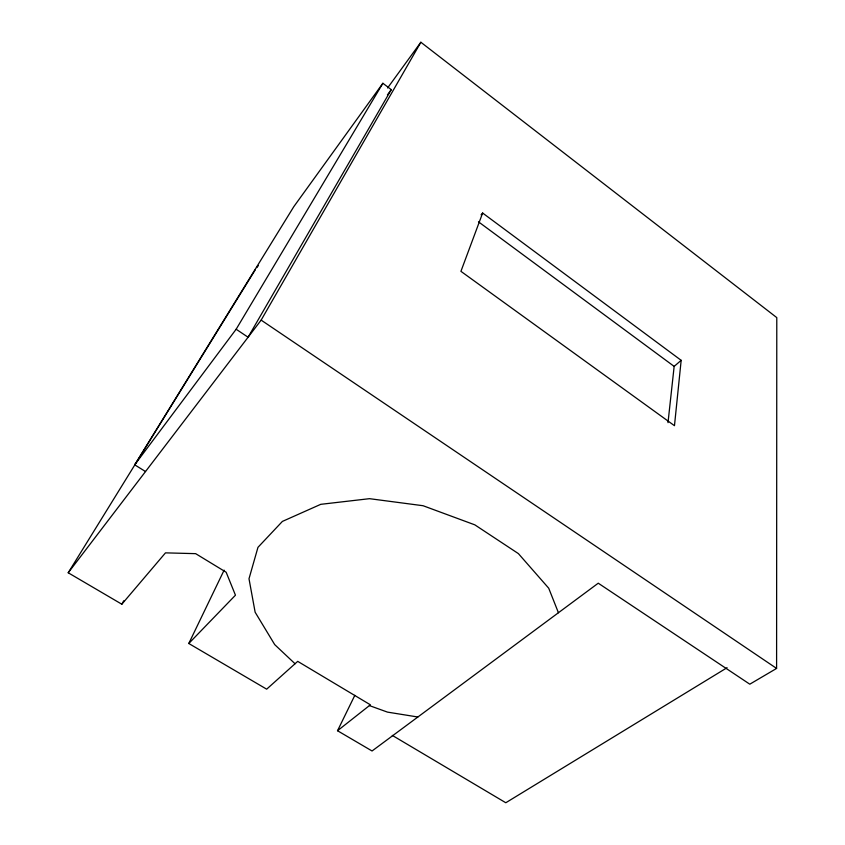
<?xml version="1.0" encoding="UTF-8"?>
<svg xmlns="http://www.w3.org/2000/svg" width="845" height="845" viewBox="0 0 845 845"><rect width="100%" height="100%" fill="white"/><g stroke="black" fill="none" stroke-linecap="round" stroke-linejoin="round"><path stroke-width="1.27" d="M354.826 695.329L337.525 730.735L372.053 750.983L598.249 583.198L749.8 684.196L776.597 668.427L776.787 317.614L420.863 42.25L387.591 87.964M681.165 360.329L674.468 425.7L460.926 271.329L482.643 213.035L681.165 360.329L674.152 366.392L668.004 422.648M337.525 730.735L370.395 704.814L297.715 661.36L266.671 689.171L188.784 643.489L224.115 570.153M255.306 269.735L68.213 572.773L121.828 604.217L123.74 600.774M68.213 572.773L261.147 320.118L420.863 42.25M134.704 464.824L293.807 206.655L382.88 83.275L391.267 89.623L248.081 337.229L236.146 329.244L134.704 464.824L145.52 471.542M236.146 329.244L382.88 83.275M256.859 267.611L258.401 265.488M387.411 94.904L391.267 89.623M121.828 604.217L165.483 552.862L195.649 553.655L226.154 572.234L235.459 595.197L188.784 643.489M481.069 214.841L482.643 213.035M727.08 667.698L505.796 802.75L392.302 735.393M417.852 717.004L387.464 712.113L369.413 705.596M261.147 320.118L776.597 668.427M478.471 221.812L674.152 366.392M295.053 663.758L274.72 644.629L255.137 612.224L249 578.751L257.968 547.338L282.388 521.418L320.762 504.328L369.497 498.677L423.06 505.722L474.837 524.851L518.397 553.612L548.711 588.204L558.429 612.741"/></g></svg>
